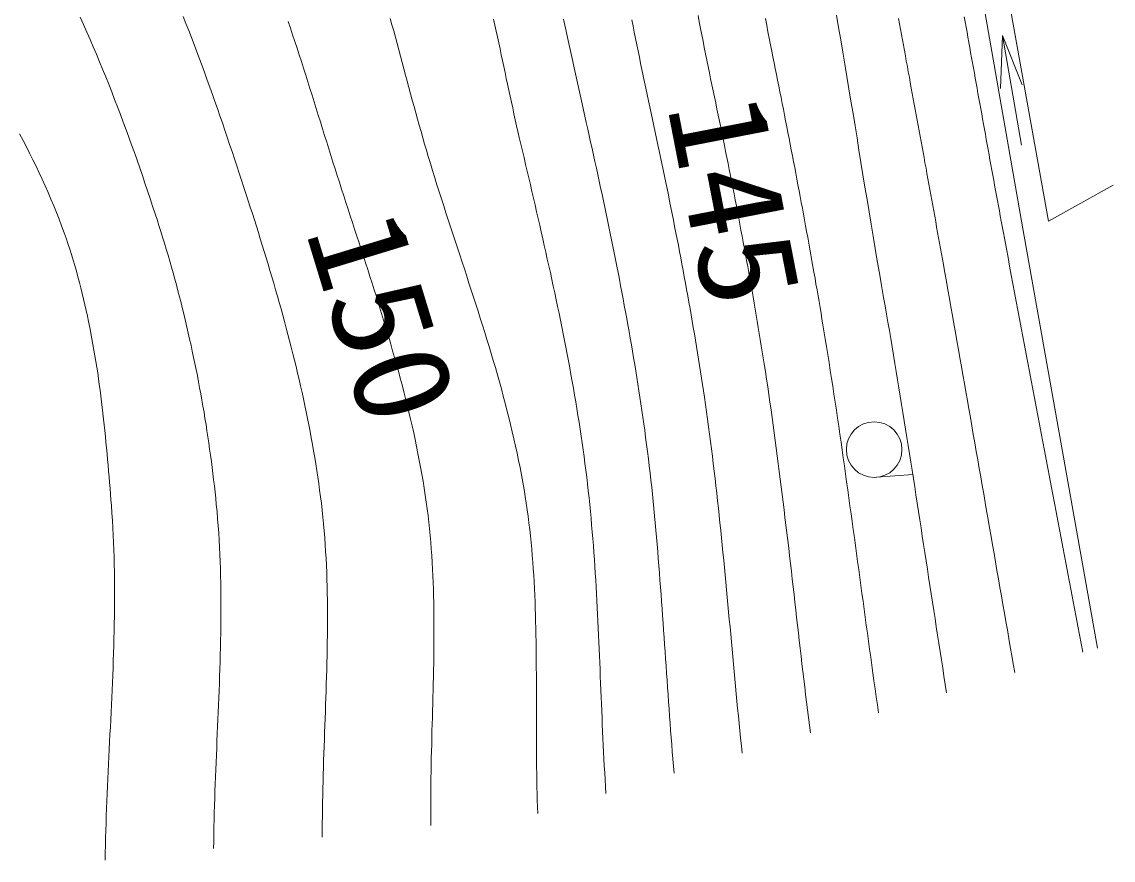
# Model space of a CAD drawing. Units: millimetres, scale not verified. Extents: x 40000 to 680000, y 20000 to 380000.
# Drawn here: x 249362 to 264087, y 256088 to 267390 of the extents above; entities that cross this region are included whole.
import ezdxf
from ezdxf.enums import TextEntityAlignment as Align

# ---------------------------------------------------------------- set-up
doc = ezdxf.new("R2010")
doc.units = ezdxf.units.MM
doc.header["$LTSCALE"] = 1000
doc.layers.add('M-BGD', color=7, linetype='Continuous', lineweight=13)
doc.styles.add('ＭＳ ゴシック', font='')
doc.styles.get('ＭＳ ゴシック').set_extended_font_data('MS Gothic')

msp = doc.modelspace()

# ---------------------------------------------------------------- linework, layer by layer
at = {"layer": 'M-BGD'}
for p, q in [((262602, 268130), (263213, 264704)), ((262278, 267966), (262849, 264704)), ((262595, 267207), (262565, 266492)), ((262595, 267207), (262861, 266543)), ((262595, 267207), (262848, 265729)), ((263213, 264704), (264087, 265190)), ((262849, 264704), (263874, 258947)), ((260892, 261250), (261390, 261289))]:
    msp.add_line(p, q, dxfattribs=at)
for points in [[(250150, 267452), (250195, 267352), (250239, 267253), (250283, 267153), (250326, 267052), (250369, 266952), (250411, 266851), (250452, 266750), (250493, 266649), (250534, 266548), (250574, 266446), (250614, 266344), (250653, 266242), (250692, 266140), (250731, 266038), (250768, 265936), (250806, 265833), (250843, 265731), (250880, 265628), (250916, 265525), (250952, 265422), (250988, 265319), (251023, 265216), (251058, 265113), (251093, 265010), (251127, 264907), (251161, 264803), (251187, 264724), (251212, 264645), (251237, 264565), (251262, 264485), (251287, 264405), (251311, 264325), (251334, 264245), (251357, 264165), (251380, 264084), (251403, 264004), (251425, 263923), (251447, 263843), (251468, 263762), (251489, 263681), (251510, 263600), (251530, 263519), (251550, 263437), (251570, 263356), (251589, 263275), (251608, 263193), (251626, 263111), (251645, 263030), (251662, 262948), (251680, 262866), (251697, 262784), (251713, 262702), (251730, 262620), (251746, 262538), (251761, 262456), (251776, 262373), (251791, 262291), (251806, 262208), (251820, 262126), (251833, 262043), (251847, 261961), (251860, 261878), (251872, 261796), (251885, 261713), (251896, 261630), (251908, 261547), (251919, 261464), (251930, 261382), (251940, 261299), (251950, 261216), (251960, 261133), (251969, 261050), (251978, 260967), (251986, 260884), (251996, 260788), (252004, 260691), (252011, 260595), (252018, 260499), (252024, 260402), (252030, 260306), (252034, 260210), (252038, 260113), (252041, 260017), (252044, 259920), (252046, 259824), (252047, 259727), (252048, 259630), (252049, 259534), (252049, 259437), (252048, 259340), (252047, 259244), (252046, 259147), (252044, 259050), (252042, 258954), (252040, 258857), (252037, 258760), (252034, 258663), (252031, 258567), (252027, 258470), (252023, 258373), (252020, 258276), (252016, 258179), (252012, 258083), (252008, 257986), (252003, 257889), (251999, 257792), (251995, 257695), (251991, 257598), (251987, 257502), (251983, 257405), (251979, 257308), (251975, 257211), (251971, 257114), (251968, 257018), (251964, 256921), (251961, 256824), (251959, 256727), (251956, 256631), (251954, 256534), (251952, 256437), (251951, 256340), (251950, 256244)], [(251538, 267463), (251576, 267368), (251613, 267273), (251650, 267178), (251687, 267083), (251723, 266987), (251759, 266892), (251794, 266796), (251830, 266700), (251864, 266605), (251899, 266508), (251933, 266412), (251967, 266316), (252001, 266220), (252034, 266123), (252068, 266027), (252101, 265930), (252133, 265834), (252166, 265737), (252198, 265641), (252231, 265544), (252263, 265447), (252294, 265351), (252326, 265254), (252358, 265157), (252389, 265061), (252417, 264976), (252444, 264891), (252472, 264806), (252499, 264721), (252526, 264635), (252553, 264550), (252579, 264465), (252606, 264379), (252632, 264294), (252658, 264208), (252684, 264123), (252710, 264037), (252735, 263951), (252761, 263865), (252786, 263779), (252810, 263693), (252835, 263607), (252859, 263521), (252883, 263435), (252906, 263349), (252930, 263262), (252952, 263176), (252975, 263089), (252997, 263002), (253019, 262916), (253041, 262829), (253062, 262742), (253083, 262655), (253103, 262568), (253123, 262481), (253143, 262394), (253162, 262307), (253180, 262219), (253199, 262132), (253217, 262044), (253234, 261957), (253251, 261869), (253267, 261781), (253283, 261693), (253299, 261606), (253314, 261518), (253328, 261430), (253342, 261341), (253355, 261253), (253368, 261165), (253380, 261077), (253392, 260988), (253403, 260900), (253414, 260807), (253424, 260713), (253433, 260620), (253441, 260527), (253448, 260434), (253455, 260340), (253461, 260247), (253466, 260153), (253471, 260060), (253475, 259966), (253478, 259873), (253481, 259779), (253483, 259686), (253484, 259592), (253485, 259498), (253486, 259404), (253486, 259311), (253485, 259217), (253484, 259123), (253483, 259029), (253482, 258935), (253480, 258842), (253478, 258748), (253476, 258654), (253473, 258560), (253470, 258466), (253467, 258372), (253464, 258278), (253461, 258184), (253457, 258090), (253454, 257996), (253451, 257902), (253447, 257808), (253444, 257714), (253441, 257620), (253437, 257526), (253434, 257432), (253431, 257338), (253429, 257244), (253426, 257150), (253424, 257056), (253421, 256963), (253420, 256869), (253418, 256775), (253417, 256681), (253416, 256587), (253416, 256493), (253416, 256400)], [(254333, 267436), (254356, 267351), (254379, 267267), (254402, 267182), (254425, 267097), (254448, 267012), (254471, 266927), (254494, 266843), (254516, 266758), (254539, 266673), (254562, 266588), (254585, 266503), (254608, 266418), (254630, 266334), (254654, 266249), (254677, 266164), (254700, 266080), (254724, 265995), (254748, 265911), (254772, 265827), (254796, 265742), (254821, 265658), (254846, 265575), (254875, 265479), (254904, 265384), (254933, 265289), (254963, 265194), (254993, 265100), (255023, 265005), (255054, 264910), (255084, 264815), (255115, 264721), (255146, 264626), (255177, 264531), (255208, 264436), (255239, 264342), (255270, 264247), (255302, 264152), (255333, 264058), (255364, 263963), (255395, 263868), (255426, 263774), (255456, 263679), (255487, 263584), (255517, 263489), (255548, 263394), (255578, 263299), (255607, 263204), (255637, 263109), (255666, 263014), (255694, 262919), (255723, 262823), (255751, 262728), (255778, 262633), (255805, 262537), (255832, 262441), (255858, 262345), (255883, 262249), (255908, 262153), (255933, 262057), (255957, 261961), (255980, 261864), (256002, 261768), (256024, 261671), (256045, 261574), (256065, 261477), (256085, 261380), (256103, 261282), (256121, 261184), (256138, 261087), (256154, 260989), (256168, 260901), (256181, 260813), (256193, 260724), (256204, 260636), (256214, 260548), (256224, 260459), (256233, 260371), (256241, 260282), (256249, 260194), (256256, 260105), (256262, 260016), (256268, 259928), (256273, 259839), (256278, 259750), (256282, 259661), (256286, 259572), (256289, 259483), (256292, 259394), (256294, 259305), (256296, 259216), (256298, 259127), (256300, 259037), (256301, 258948), (256302, 258859), (256303, 258770), (256303, 258680), (256304, 258591), (256304, 258502), (256304, 258412), (256304, 258323), (256304, 258234), (256304, 258144), (256304, 258055), (256304, 257966), (256304, 257876), (256304, 257787), (256305, 257698), (256305, 257608), (256306, 257519), (256306, 257430), (256307, 257340), (256309, 257251), (256310, 257162), (256312, 257073), (256314, 256984), (256316, 256895), (256319, 256806), (256323, 256716)], [(255727, 267426), (255745, 267346), (255762, 267266), (255780, 267187), (255797, 267107), (255814, 267027), (255831, 266947), (255848, 266867), (255865, 266787), (255882, 266707), (255899, 266627), (255916, 266548), (255933, 266468), (255950, 266388), (255967, 266308), (255985, 266229), (256002, 266149), (256020, 266070), (256038, 265990), (256056, 265911), (256074, 265832), (256095, 265741), (256117, 265650), (256138, 265559), (256159, 265468), (256180, 265377), (256202, 265286), (256223, 265195), (256244, 265103), (256265, 265012), (256286, 264921), (256307, 264830), (256328, 264739), (256349, 264648), (256370, 264557), (256391, 264466), (256411, 264374), (256432, 264283), (256452, 264192), (256472, 264101), (256493, 264009), (256512, 263918), (256532, 263826), (256552, 263735), (256571, 263644), (256591, 263552), (256610, 263461), (256628, 263369), (256647, 263277), (256665, 263186), (256684, 263094), (256702, 263002), (256719, 262911), (256737, 262819), (256754, 262727), (256771, 262635), (256787, 262543), (256804, 262451), (256819, 262359), (256835, 262267), (256850, 262175), (256865, 262083), (256880, 261991), (256894, 261898), (256908, 261806), (256922, 261714), (256935, 261621), (256948, 261529), (256960, 261436), (256972, 261344), (256984, 261252), (256995, 261160), (257005, 261067), (257015, 260975), (257024, 260883), (257034, 260790), (257042, 260698), (257050, 260606), (257058, 260513), (257066, 260421), (257073, 260328), (257080, 260236), (257087, 260143), (257093, 260050), (257099, 259958), (257105, 259865), (257110, 259772), (257115, 259680), (257120, 259587), (257125, 259494), (257130, 259401), (257135, 259308), (257139, 259216), (257143, 259123), (257147, 259030), (257151, 258937), (257155, 258844), (257159, 258751), (257163, 258659), (257167, 258566), (257170, 258473), (257174, 258380), (257178, 258287), (257182, 258194), (257186, 258101), (257190, 258009), (257194, 257916), (257198, 257823), (257202, 257730), (257206, 257637), (257211, 257544), (257216, 257452), (257221, 257359), (257226, 257266), (257231, 257173), (257236, 257081), (257242, 256988)], [(256670, 267426), (256688, 267344), (256706, 267263), (256724, 267181), (256742, 267099), (256760, 267017), (256778, 266936), (256796, 266854), (256814, 266772), (256831, 266691), (256849, 266609), (256867, 266527), (256885, 266446), (256903, 266364), (256921, 266283), (256939, 266201), (256958, 266120), (256977, 266032), (256997, 265944), (257017, 265857), (257036, 265769), (257056, 265681), (257075, 265593), (257094, 265506), (257114, 265418), (257133, 265330), (257152, 265242), (257171, 265154), (257190, 265066), (257208, 264978), (257227, 264890), (257246, 264802), (257264, 264714), (257282, 264626), (257301, 264538), (257319, 264450), (257337, 264362), (257354, 264274), (257372, 264186), (257390, 264098), (257407, 264010), (257424, 263921), (257441, 263833), (257458, 263745), (257475, 263656), (257491, 263568), (257508, 263480), (257524, 263391), (257540, 263303), (257555, 263214), (257571, 263126), (257586, 263037), (257602, 262949), (257617, 262860), (257631, 262771), (257646, 262683), (257660, 262594), (257674, 262505), (257688, 262417), (257702, 262328), (257715, 262239), (257728, 262150), (257741, 262061), (257754, 261972), (257766, 261883), (257779, 261787), (257792, 261692), (257804, 261596), (257816, 261500), (257827, 261404), (257839, 261308), (257849, 261212), (257860, 261116), (257870, 261020), (257880, 260923), (257889, 260827), (257899, 260731), (257908, 260635), (257917, 260539), (257925, 260442), (257933, 260346), (257942, 260250), (257949, 260153), (257957, 260057), (257965, 259961), (257972, 259864), (257980, 259768), (257987, 259671), (257994, 259575), (258001, 259478), (258008, 259382), (258014, 259285), (258021, 259189), (258028, 259092), (258034, 258996), (258041, 258899), (258048, 258803), (258054, 258706), (258061, 258610), (258067, 258513), (258074, 258417), (258081, 258320), (258087, 258224), (258094, 258127), (258101, 258031), (258108, 257934), (258115, 257838), (258123, 257742), (258130, 257645), (258138, 257549), (258146, 257452), (258153, 257356), (258162, 257260)], [(257593, 267417), (257610, 267333), (257626, 267249), (257643, 267165), (257660, 267081), (257677, 266997), (257694, 266913), (257711, 266829), (257728, 266746), (257745, 266662), (257763, 266578), (257781, 266495), (257799, 266411), (257817, 266327), (257835, 266242), (257853, 266158), (257872, 266073), (257890, 265988), (257908, 265904), (257926, 265819), (257944, 265734), (257962, 265650), (257980, 265565), (257997, 265480), (258015, 265396), (258033, 265311), (258050, 265226), (258067, 265141), (258085, 265056), (258102, 264972), (258119, 264887), (258136, 264802), (258153, 264717), (258170, 264632), (258187, 264547), (258203, 264462), (258220, 264377), (258236, 264292), (258252, 264207), (258269, 264122), (258285, 264037), (258300, 263952), (258316, 263867), (258332, 263782), (258347, 263697), (258362, 263611), (258378, 263526), (258393, 263441), (258407, 263356), (258422, 263270), (258437, 263185), (258451, 263100), (258465, 263014), (258479, 262929), (258493, 262844), (258507, 262758), (258520, 262673), (258534, 262587), (258547, 262502), (258560, 262416), (258572, 262330), (258587, 262231), (258601, 262131), (258615, 262032), (258628, 261932), (258642, 261833), (258655, 261733), (258667, 261633), (258680, 261534), (258692, 261434), (258704, 261334), (258716, 261234), (258727, 261134), (258738, 261034), (258749, 260934), (258760, 260834), (258771, 260734), (258781, 260634), (258792, 260534), (258802, 260434), (258812, 260334), (258822, 260234), (258832, 260134), (258842, 260034), (258851, 259934), (258861, 259834), (258870, 259734), (258880, 259634), (258889, 259534), (258898, 259433), (258907, 259333), (258917, 259233), (258926, 259133), (258935, 259033), (258944, 258933), (258954, 258832), (258963, 258732), (258972, 258632), (258982, 258532), (258991, 258432), (259001, 258332), (259010, 258232), (259020, 258132), (259030, 258032), (259040, 257931), (259050, 257831), (259060, 257731), (259071, 257631), (259081, 257531)], [(258487, 267474), (258503, 267388), (258520, 267302), (258536, 267217), (258553, 267131), (258570, 267045), (258587, 266960), (258604, 266874), (258622, 266789), (258639, 266703), (258656, 266622), (258673, 266540), (258690, 266459), (258707, 266377), (258724, 266296), (258741, 266214), (258758, 266133), (258775, 266051), (258791, 265970), (258808, 265888), (258824, 265807), (258841, 265725), (258857, 265643), (258874, 265562), (258890, 265480), (258906, 265399), (258923, 265317), (258939, 265235), (258955, 265154), (258971, 265072), (258987, 264990), (259003, 264909), (259018, 264827), (259034, 264745), (259050, 264663), (259065, 264582), (259080, 264500), (259096, 264418), (259111, 264336), (259126, 264254), (259141, 264172), (259156, 264091), (259171, 264009), (259185, 263927), (259200, 263845), (259214, 263763), (259229, 263681), (259243, 263599), (259257, 263517), (259271, 263435), (259285, 263353), (259299, 263271), (259312, 263189), (259326, 263106), (259339, 263024), (259352, 262942), (259365, 262860), (259378, 262778), (259394, 262675), (259410, 262571), (259426, 262468), (259441, 262365), (259456, 262261), (259471, 262158), (259485, 262055), (259500, 261951), (259514, 261848), (259528, 261744), (259542, 261641), (259555, 261537), (259569, 261434), (259582, 261330), (259595, 261226), (259608, 261123), (259621, 261019), (259634, 260915), (259647, 260812), (259659, 260708), (259672, 260604), (259684, 260501), (259696, 260397), (259709, 260293), (259721, 260189), (259733, 260086), (259745, 259982), (259757, 259878), (259769, 259774), (259781, 259670), (259793, 259567), (259804, 259463), (259816, 259359), (259828, 259255), (259840, 259152), (259852, 259048), (259864, 258944), (259876, 258840), (259888, 258736), (259900, 258633), (259913, 258529), (259925, 258425), (259937, 258321), (259950, 258218), (259962, 258114), (259975, 258010), (259988, 257907), (260001, 257803)], [(259395, 267433), (259412, 267345), (259429, 267257), (259446, 267170), (259463, 267082), (259480, 266995), (259496, 266917), (259512, 266838), (259528, 266760), (259543, 266682), (259559, 266603), (259575, 266525), (259590, 266447), (259606, 266368), (259621, 266290), (259637, 266211), (259652, 266133), (259668, 266055), (259683, 265976), (259698, 265898), (259714, 265819), (259729, 265741), (259744, 265663), (259759, 265584), (259774, 265506), (259790, 265427), (259805, 265349), (259819, 265270), (259834, 265192), (259849, 265113), (259864, 265035), (259879, 264956), (259893, 264878), (259908, 264799), (259922, 264720), (259937, 264642), (259951, 264563), (259966, 264485), (259980, 264406), (259994, 264327), (260008, 264249), (260022, 264170), (260036, 264091), (260050, 264013), (260064, 263934), (260077, 263855), (260091, 263777), (260105, 263698), (260118, 263619), (260132, 263540), (260145, 263461), (260158, 263383), (260171, 263304), (260184, 263225), (260202, 263118), (260219, 263011), (260236, 262904), (260253, 262797), (260270, 262690), (260287, 262583), (260303, 262476), (260320, 262369), (260336, 262261), (260352, 262154), (260368, 262047), (260384, 261940), (260399, 261833), (260415, 261725), (260430, 261618), (260446, 261511), (260461, 261403), (260476, 261296), (260491, 261189), (260506, 261081), (260521, 260974), (260536, 260867), (260551, 260759), (260566, 260652), (260581, 260545), (260595, 260437), (260610, 260330), (260625, 260222), (260639, 260115), (260654, 260008), (260668, 259900), (260683, 259793), (260697, 259685), (260712, 259578), (260727, 259470), (260741, 259363), (260756, 259256), (260771, 259148), (260785, 259041), (260800, 258933), (260815, 258826), (260830, 258719), (260845, 258611), (260859, 258504), (260875, 258397), (260890, 258289), (260905, 258182), (260920, 258075)], [(260355, 267480), (260383, 267314), (260412, 267149), (260440, 266983), (260467, 266818), (260495, 266652), (260522, 266486), (260549, 266321), (260577, 266155), (260604, 265989), (260631, 265824), (260657, 265658), (260684, 265492), (260711, 265326), (260738, 265161), (260766, 264995), (260793, 264830), (260820, 264664), (260848, 264499), (260876, 264333), (260904, 264168), (260932, 264003), (260961, 263837), (260990, 263672), (261010, 263562), (261029, 263451), (261048, 263340), (261067, 263230), (261086, 263119), (261105, 263008), (261124, 262897), (261142, 262786), (261161, 262676), (261179, 262565), (261197, 262454), (261215, 262343), (261233, 262232), (261251, 262121), (261269, 262010), (261287, 261899), (261305, 261788), (261322, 261677), (261340, 261566), (261357, 261455), (261375, 261344), (261392, 261233), (261409, 261122), (261426, 261011), (261444, 260900), (261461, 260789), (261478, 260678), (261495, 260567), (261512, 260456), (261529, 260345), (261546, 260234), (261563, 260123), (261580, 260012), (261597, 259901), (261614, 259790), (261632, 259679), (261649, 259567), (261666, 259456), (261683, 259345), (261700, 259234), (261717, 259123), (261735, 259012), (261752, 258901), (261769, 258790), (261787, 258679), (261804, 258568), (261822, 258457), (261840, 258346)], [(261189, 267435), (261203, 267363), (261216, 267291), (261229, 267219), (261243, 267147), (261256, 267074), (261270, 267002), (261283, 266930), (261296, 266858), (261310, 266786), (261323, 266714), (261337, 266642), (261350, 266570), (261363, 266498), (261376, 266426), (261390, 266354), (261403, 266282), (261416, 266210), (261430, 266138), (261443, 266066), (261456, 265994), (261469, 265922), (261483, 265850), (261496, 265778), (261509, 265706), (261522, 265634), (261535, 265561), (261548, 265489), (261562, 265417), (261575, 265345), (261588, 265273), (261601, 265201), (261614, 265129), (261627, 265057), (261640, 264985), (261653, 264913), (261666, 264841), (261679, 264769), (261692, 264696), (261705, 264624), (261718, 264552), (261731, 264480), (261744, 264408), (261757, 264336), (261770, 264264), (261783, 264192), (261796, 264120), (261817, 264005), (261837, 263891), (261857, 263776), (261878, 263661), (261898, 263547), (261919, 263432), (261939, 263318), (261959, 263203), (261979, 263089), (262000, 262974), (262020, 262859), (262040, 262745), (262060, 262630), (262080, 262516), (262100, 262401), (262120, 262286), (262140, 262172), (262160, 262057), (262180, 261942), (262200, 261828), (262220, 261713), (262240, 261599), (262260, 261484), (262280, 261369), (262300, 261255), (262320, 261140), (262340, 261025), (262360, 260911), (262380, 260796), (262400, 260681), (262420, 260567), (262440, 260452), (262460, 260337), (262480, 260223), (262499, 260108), (262519, 259994), (262539, 259879), (262559, 259764), (262579, 259650), (262599, 259535), (262619, 259420), (262639, 259306), (262659, 259191), (262679, 259076), (262699, 258962), (262719, 258847), (262739, 258733), (262759, 258618)], [(262077, 267457), (262090, 267389), (262102, 267320), (262115, 267251), (262127, 267182), (262139, 267113), (262152, 267044), (262164, 266975), (262177, 266907), (262189, 266838), (262201, 266769), (262214, 266700), (262226, 266631), (262238, 266562), (262251, 266494), (262263, 266425), (262276, 266356), (262288, 266287), (262301, 266218), (262313, 266149), (262325, 266081), (262338, 266012), (262350, 265943), (262363, 265874), (262375, 265805), (262388, 265736), (262400, 265668), (262413, 265599), (262425, 265530), (262438, 265461), (262450, 265392), (262463, 265324), (262475, 265255), (262488, 265186), (262501, 265117), (262513, 265048), (262526, 264980), (262539, 264911), (262551, 264842), (262564, 264773), (262577, 264704), (262589, 264636), (262602, 264567), (262624, 264449), (262646, 264330), (262668, 264212), (262690, 264094), (262712, 263975), (262734, 263857), (262757, 263739), (262779, 263620), (262801, 263502), (262823, 263384), (262846, 263265), (262868, 263147), (262890, 263029), (262913, 262910), (262935, 262792), (262958, 262674), (262980, 262556), (263002, 262437), (263025, 262319), (263047, 262201), (263070, 262082), (263092, 261964), (263115, 261846), (263137, 261728), (263160, 261609), (263183, 261491), (263205, 261373), (263228, 261255), (263250, 261136), (263273, 261018), (263295, 260900), (263318, 260782), (263341, 260663), (263363, 260545), (263386, 260427), (263408, 260309), (263431, 260190), (263454, 260072), (263476, 259954), (263499, 259836), (263521, 259717), (263544, 259599), (263566, 259481), (263589, 259363), (263611, 259244), (263634, 259126), (263656, 259008), (263679, 258890)], [(252956, 267394), (252986, 267304), (253016, 267214), (253046, 267124), (253076, 267034), (253105, 266944), (253134, 266854), (253163, 266764), (253192, 266673), (253221, 266583), (253249, 266492), (253278, 266402), (253306, 266311), (253334, 266221), (253362, 266130), (253391, 266040), (253419, 265949), (253447, 265859), (253475, 265769), (253504, 265678), (253532, 265588), (253560, 265498), (253589, 265408), (253618, 265318), (253647, 265227), (253676, 265136), (253705, 265046), (253734, 264955), (253764, 264865), (253793, 264774), (253823, 264684), (253852, 264593), (253882, 264502), (253912, 264412), (253941, 264321), (253971, 264230), (254000, 264139), (254029, 264049), (254058, 263958), (254087, 263867), (254116, 263776), (254145, 263685), (254173, 263594), (254202, 263503), (254230, 263412), (254257, 263321), (254285, 263229), (254312, 263138), (254339, 263046), (254365, 262955), (254391, 262863), (254417, 262772), (254443, 262680), (254467, 262588), (254492, 262496), (254516, 262404), (254539, 262312), (254562, 262220), (254585, 262127), (254607, 262035), (254628, 261942), (254649, 261850), (254669, 261757), (254688, 261664), (254707, 261571), (254725, 261478), (254743, 261384), (254760, 261291), (254776, 261197), (254791, 261103), (254806, 261009), (254819, 260915), (254831, 260825), (254843, 260735), (254853, 260645), (254863, 260555), (254871, 260465), (254879, 260374), (254887, 260284), (254893, 260194), (254899, 260103), (254904, 260013), (254908, 259922), (254912, 259831), (254915, 259741), (254918, 259650), (254920, 259559), (254921, 259468), (254922, 259378), (254923, 259287), (254923, 259196), (254923, 259105), (254922, 259014), (254921, 258923), (254920, 258832), (254919, 258741), (254917, 258650), (254915, 258559), (254913, 258467), (254911, 258376), (254909, 258285), (254906, 258194), (254904, 258103), (254901, 258012), (254899, 257921), (254896, 257830), (254894, 257739), (254892, 257647), (254889, 257556), (254887, 257465), (254885, 257374), (254884, 257283), (254882, 257192), (254881, 257101), (254880, 257010), (254880, 256919), (254880, 256828), (254880, 256737), (254880, 256646), (254882, 256555)], [(249332, 265878), (249378, 265791), (249423, 265705), (249467, 265618), (249511, 265531), (249554, 265443), (249596, 265356), (249637, 265267), (249677, 265179), (249717, 265090), (249755, 265000), (249793, 264910), (249829, 264820), (249865, 264729), (249899, 264638), (249933, 264546), (249959, 264473), (249984, 264400), (250008, 264326), (250032, 264252), (250055, 264177), (250077, 264103), (250098, 264028), (250119, 263953), (250139, 263878), (250159, 263803), (250178, 263728), (250196, 263652), (250214, 263576), (250231, 263500), (250247, 263424), (250263, 263348), (250279, 263271), (250294, 263195), (250308, 263118), (250322, 263041), (250335, 262964), (250348, 262887), (250361, 262810), (250373, 262733), (250385, 262656), (250396, 262578), (250407, 262501), (250417, 262423), (250427, 262346), (250437, 262268), (250446, 262190), (250456, 262113), (250464, 262035), (250473, 261957), (250481, 261879), (250489, 261801), (250497, 261723), (250504, 261645), (250512, 261568), (250519, 261490), (250526, 261412), (250532, 261334), (250539, 261256), (250545, 261178), (250552, 261101), (250558, 261023), (250564, 260945), (250570, 260868), (250577, 260768), (250584, 260669), (250589, 260570), (250594, 260470), (250599, 260371), (250602, 260272), (250606, 260172), (250608, 260073), (250610, 259973), (250611, 259874), (250612, 259774), (250612, 259675), (250612, 259575), (250611, 259476), (250610, 259376), (250608, 259276), (250606, 259177), (250604, 259077), (250601, 258978), (250598, 258878), (250595, 258778), (250592, 258679), (250588, 258579), (250584, 258479), (250579, 258380), (250575, 258280), (250571, 258180), (250566, 258081), (250561, 257981), (250556, 257881), (250551, 257782), (250546, 257682), (250542, 257582), (250537, 257483), (250532, 257383), (250527, 257283), (250522, 257184), (250518, 257084), (250513, 256984), (250509, 256885), (250505, 256785), (250501, 256686), (250498, 256586), (250494, 256486), (250491, 256387), (250489, 256287), (250486, 256187), (250484, 256088)]]:
    msp.add_lwpolyline(points, dxfattribs=at)
msp.add_circle((260862, 261623), 375, dxfattribs=at)

# ---------------------------------------------------------------- texts
at = {"layer": 'M-BGD', "style": 'ＭＳ ゴシック', "width": 1.05}
for s, rotation, p in [('145', 280.983, (258986, 264990)), ('150', 286.983, (254229, 263411))]:
    msp.add_text(s, height=1320, rotation=rotation, dxfattribs=at).set_placement(p, align=Align.MIDDLE_CENTER)

doc.saveas('drawing.dxf')
